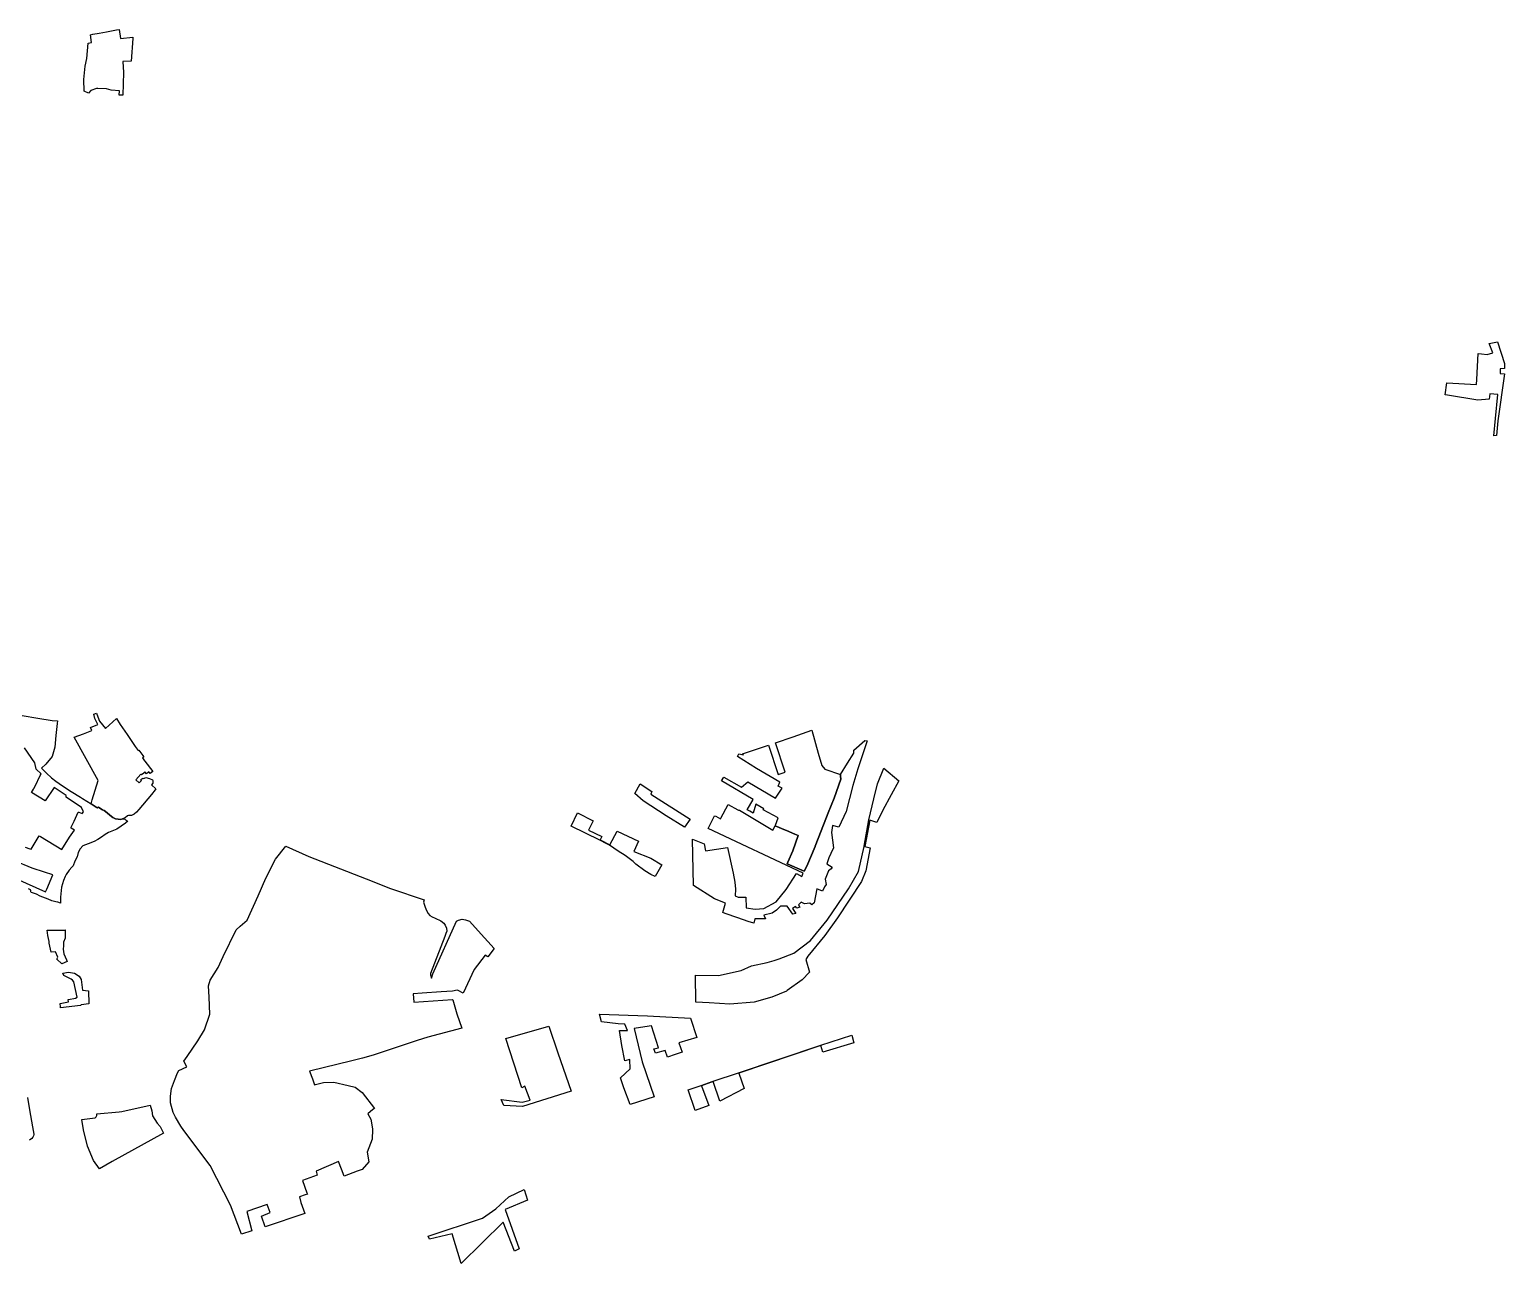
# Model space of a CAD drawing. Header units: inches. Extents: x 280195 to 293923, y 9098893 to 9120289.
# Drawn here: x 289799 to 293923, y 9106462 to 9109913 of the extents above; entities that cross this region are included whole.
import ezdxf

# ---------------------------------------------------------------- set-up
doc = ezdxf.new("R2010")
doc.units = ezdxf.units.IN
doc.header["$MEASUREMENT"] = 0
doc.layers.add('CIS', color=7, linetype='Continuous')

msp = doc.modelspace()

# ---------------------------------------------------------------- linework, layer by layer
at = {"layer": 'CIS'}
for points in [[(290049.911, 9109912.814), (290053.5821, 9109887.7193), (290088.2475, 9109891.4345), (290087.9796, 9109887.6494), (290083.4775, 9109824.037), (290060.0618, 9109823.7724), (290061.9139, 9109792.9483), (290060.2387, 9109729.1621), (290050.2092, 9109729.5885), (290050.6655, 9109741.0887), (290027.2687, 9109743.5131), (290014.9598, 9109746.6153), (289990.3891, 9109747.4398), (289986.4413, 9109747.5723), (289971.0787, 9109742.1205), (289964.5923, 9109735.0157), (289952.0402, 9109740.7235), (289951.3672, 9109772.68), (289955.1545, 9109810.4657), (289959.5693, 9109831.4176), (289963.1412, 9109874.8094), (289972.534, 9109876.3969), (289969.699, 9109898.0136), (289976.8473, 9109899.4974), (289994.1998, 9109902.5069), (290014.1982, 9109905.9753), (290042.9169, 9109911.52), (290049.911, 9109912.814)], [(293904.8504, 9108818.53), (293900.3631, 9108777.2576), (293893.087, 9108776.2654), (293897.7173, 9108825.5441), (293904.3319, 9108892.6823), (293881.8422, 9108894.3358), (293880.1886, 9108879.1223), (293848.7692, 9108876.4765), (293763.4409, 9108890.3672), (293757.4662, 9108891.2224), (293762.3068, 9108924.813), (293845.2647, 9108920.491), (293845.6109, 9108934.1661), (293849.9795, 9109006.6253), (293858.9344, 9109005.8287), (293874.2622, 9109004.0039), (293890.8193, 9109008.7119), (293880.444, 9109034.9276), (293903.1571, 9109039.9337), (293922.8421, 9108978.5504), (293923.1785, 9108964.6484), (293911.1682, 9108964.3778), (293911.0181, 9108951.3226), (293923.1249, 9108949.7746), (293904.8504, 9108818.53)], [(289995.1947, 9107978.8587), (290011.4532, 9107958.6313), (290042.3567, 9107985.9363), (290053.0988, 9107969.4792), (290072.1489, 9107941.1686), (290094.6782, 9107908.441), (290102.8935, 9107896.507), (290104.8514, 9107897.9357), (290119.0861, 9107879.2561), (290115.4877, 9107875.9753), (290120.8852, 9107867.6144), (290121.3817, 9107866.9866), (290143.9367, 9107838.4626), (290136.6156, 9107832.7445), (290132.7527, 9107837.6128), (290126.6673, 9107831.8977), (290121.9047, 9107837.5598), (290118.7297, 9107834.1202), (290119.3118, 9107833.1148), (290112.9089, 9107828.6169), (290110.8981, 9107830.4161), (290096.5047, 9107814.9115), (290106.1885, 9107806.4448), (290112.2209, 9107813.324), (290110.5806, 9107815.7581), (290116.0839, 9107819.039), (290118.8356, 9107818.2452), (290124.921, 9107821.4201), (290134.446, 9107818.9861), (290143.0715, 9107814.9644), (290144.5002, 9107813.0066), (290144.024, 9107805.5981), (290140.2669, 9107800.8356), (290152.9796, 9107789.8859), (290150.942, 9107786.9693), (290140.0411, 9107774.1634), (290104.7985, 9107731.4067), (290098.4485, 9107724.5275), (290092.3102, 9107718.6008), (290084.6902, 9107715.0025), (290076.2235, 9107714.8966), (290072.9426, 9107714.1558), (290066.9101, 9107708.2291), (290059.5241, 9107705.5146), (290054.5276, 9107703.6783), (290039.8167, 9107705.6891), (290032.1811, 9107709.2366), (290028.2511, 9107712.0726), (290011.4757, 9107726.3733), (290007.7599, 9107728.6333), (290003.3813, 9107731.2964), (289992.9016, 9107737.7558), (289992.7417, 9107737.8196), (289992.2653, 9107737.9473), (289991.774, 9107737.9902), (289991.2827, 9107737.9472), (289990.8063, 9107737.8197), (289990.3593, 9107737.6112), (289989.9655, 9107737.3367), (289989.6662, 9107737.1282), (289989.3266, 9107736.9698), (289988.9647, 9107736.8729), (289988.5915, 9107736.8402), (289988.2183, 9107736.8729), (289987.8563, 9107736.9697), (289987.5167, 9107737.1282), (289987.4488, 9107737.1691), (289985.5418, 9107738.3661), (289985.4244, 9107738.4397), (289983.1441, 9107739.8708), (289977.2986, 9107743.5394), (289971.3747, 9107747.4182), (289974.8958, 9107758.4893), (289991.6625, 9107812.7213), (289924.5111, 9107934.1652), (289950.489, 9107943.7227), (289973.8957, 9107952.3342), (289970.1915, 9107960.9332), (289990.366, 9107969.0691), (289982.1639, 9107986.5317), (289978.7658, 9107998.2436), (289986.8618, 9108001.0186), (289990.1014, 9107990.6988), (289995.1947, 9107978.8587)], [(292022.6572, 9107844.4266), (292066.5236, 9107829.3475), (292067.1125, 9107824.636), (292068.1111, 9107816.6475), (292049.4579, 9107763.863), (292032.2374, 9107722.6567), (292027.233, 9107710.6816), (291995.8729, 9107629.5374), (291995.4827, 9107628.5283), (291972.464, 9107572.9657), (291965.3931, 9107559.3895), (291917.9597, 9107580.1095), (291919.9356, 9107584.8933), (291933.041, 9107616.6222), (291948.8256, 9107658.825), (291938.8619, 9107662.6596), (291915.8431, 9107672.7137), (291912.8922, 9107673.9478), (291884.3646, 9107686.191), (291885.2796, 9107688.384), (291892.7413, 9107708.4742), (291850.9274, 9107731.3369), (291852.0167, 9107734.0266), (291830.2369, 9107747.033), (291822.3873, 9107721.9653), (291813.6565, 9107726.7871), (291805.8411, 9107731.1033), (291822.7813, 9107759.632), (291733.7708, 9107812.1227), (291740.6476, 9107822.5772), (291790.0417, 9107794.2226), (291807.5994, 9107809.3061), (291885.0884, 9107763.7104), (291904.0035, 9107791.5916), (291892.3292, 9107797.5385), (291897.4732, 9107808.3008), (291832.1372, 9107846.5306), (291778.4681, 9107880.3926), (291782.8406, 9107887.8351), (291795.5563, 9107885.05), (291792.4565, 9107887.0727), (291865.0665, 9107911.817), (291892.3493, 9107829.6069), (291911.6276, 9107835.8135), (291884.5903, 9107918.4703), (291934.538, 9107935.4915), (291986.4667, 9107953.523), (292004.0528, 9107889.7442), (292014.148, 9107854.7231), (292022.6572, 9107844.4266)], [(292082.3986, 9107726.5565), (292062.5548, 9107682.9003), (292044.6954, 9107687.2658), (292041.5204, 9107667.4223), (292047.0767, 9107624.5596), (292040.0385, 9107609.1634), (292034.3767, 9107596.7783), (292028.8204, 9107579.7126), (292043.1079, 9107570.9813), (292040.7267, 9107566.2188), (292032.7892, 9107560.6626), (292024.0579, 9107536.8499), (292026.836, 9107522.5625), (292021.6766, 9107515.4187), (292016.1204, 9107503.5125), (292000.2453, 9107509.8625), (291993.4985, 9107470.9686), (291986.3547, 9107465.0156), (291980.7984, 9107470.1749), (291966.114, 9107467.7936), (291956.9859, 9107472.953), (291949.0485, 9107465.4124), (291953.0171, 9107459.0624), (291945.0796, 9107455.8874), (291941.1109, 9107460.253), (291932.3796, 9107455.0936), (291941.5077, 9107440.8062), (291933.1733, 9107438.8217), (291917.2983, 9107461.8405), (291898.6451, 9107461.4436), (291887.5326, 9107449.9342), (291875.6263, 9107442.3936), (291852.6076, 9107436.8374), (291856.9732, 9107426.5185), (291826.8106, 9107426.5184), (291824.4294, 9107414.2154), (291808.5543, 9107418.581), (291779.9793, 9107428.5029), (291744.2605, 9107441.203), (291737.9277, 9107443.5068), (291745.2341, 9107469.5067), (291714.3549, 9107481.8656), (291655.7571, 9107519.3874), (291653.376, 9107648.7689), (291685.5228, 9107635.6721), (291689.4915, 9107616.2252), (291751.0073, 9107625.7502), (291766.4858, 9107553.4996), (291771.1921, 9107528.5176), (291773.2508, 9107508.7872), (291772.6803, 9107490.3607), (291780.5084, 9107486.7644), (291801.9398, 9107486.4997), (291803.3731, 9107456.441), (291827.869, 9107453.4267), (291852.7398, 9107454.7497), (291886.6066, 9107473.7997), (291914.6525, 9107507.931), (291943.7567, 9107552.9103), (291958.838, 9107544.4436), (291962.5421, 9107553.9157), (291697.1133, 9107678.8553), (291714.9046, 9107714.2271), (291717.9667, 9107712.7535), (291731.563, 9107706.2108), (291732.3959, 9107708.0376), (291752.5043, 9107746.1376), (291780.1116, 9107730.6576), (291781.7836, 9107729.9361), (291784.4146, 9107729.9919), (291877.8201, 9107674.2514), (291884.3646, 9107686.191), (291912.8922, 9107673.9478), (291915.8431, 9107672.7137), (291938.8619, 9107662.6596), (291948.8256, 9107658.825), (291933.041, 9107616.6222), (291919.9356, 9107584.8933), (291917.9597, 9107580.1095), (291965.3931, 9107559.3895), (291972.464, 9107572.9657), (291995.4827, 9107628.5283), (291995.8729, 9107629.5374), (292027.233, 9107710.6816), (292032.2374, 9107722.6567), (292049.4579, 9107763.863), (292068.1111, 9107816.6475), (292067.1125, 9107824.636), (292066.5236, 9107829.3475), (292086.7643, 9107861.4944), (292104.2268, 9107889.6726), (292104.2267, 9107897.6101), (292134.3894, 9107924.5977), (292141.1363, 9107923.407), (292114.9425, 9107846.0163), (292101.4487, 9107798.788), (292082.3986, 9107726.5565)], [(292185.5158, 9107730.3755), (292168.4823, 9107695.2915), (292148.463, 9107702.0513), (292135.1143, 9107628.5279), (292149.5744, 9107624.8202), (292137.6261, 9107560.7772), (292125.1907, 9107530.3502), (292058.5155, 9107429.279), (292022.5321, 9107379.8019), (291975.4363, 9107321.5934), (291970.1445, 9107312.8621), (291979.934, 9107277.1433), (291959.5612, 9107255.1829), (291918.0978, 9107225.3046), (291915.6815, 9107224.3034), (291874.6297, 9107207.2932), (291825.6817, 9107192.7411), (291757.4191, 9107187.9786), (291699.1447, 9107190.8923), (291662.1689, 9107192.7411), (291661.6397, 9107268.9412), (291725.9336, 9107267.6183), (291788.64, 9107281.3767), (291818.2734, 9107294.6059), (291861.6651, 9107303.8663), (291880.8939, 9107310.074), (291895.2673, 9107314.7142), (291936.0132, 9107330.3247), (291982.58, 9107365.2497), (292029.6759, 9107422.3999), (292088.9427, 9107509.9771), (292117.2532, 9107558.396), (292132.599, 9107628.5107), (292132.6979, 9107629.1475), (292145.9378, 9107702.9039), (292160.3803, 9107761.861), (292169.9054, 9107803.6652), (292187.6325, 9107847.057), (292229.7013, 9107811.8672), (292208.0054, 9107772.7089), (292185.5158, 9107730.3755)], [(291646.5717, 9107704.906), (291631.0274, 9107682.4163), (291579.1028, 9107714.1664), (291514.6105, 9107755.8384), (291491.4594, 9107777.0051), (291506.673, 9107803.4635), (291539.4152, 9107782.2968), (291536.4387, 9107774.3592), (291646.5717, 9107704.906)], [(291394.8614, 9107646.8127), (291421.4062, 9107633.3186), (291442.0293, 9107671.4431), (291502.1006, 9107642.9014), (291488.7616, 9107614.6732), (291536.2875, 9107596.0791), (291567.1965, 9107577.2443), (291548.5928, 9107544.5492), (291536.3704, 9107549.8881), (291519.535, 9107560.0748), (291494.7896, 9107579.042), (291486.8855, 9107586.5065), (291464.7753, 9107602.8538), (291444.9124, 9107615.3952), (291420.817, 9107632.2294), (291412.052, 9107636.5595), (291393.5633, 9107645.7053), (291313.8575, 9107685.3929), (291331.7169, 9107722.1039), (291375.0425, 9107700.2758), (291362.4748, 9107674.1481), (291399.2184, 9107656.5892), (291396.7889, 9107651.1379), (291395.6962, 9107648.6861), (291394.8614, 9107646.8127)], [(290920.7259, 9107269.6344), (290923.1003, 9107260.643), (290927.193, 9107272.7112), (290993.3226, 9107419.3964), (290998.7854, 9107422.4044), (291008.8449, 9107425.2938), (291018.4527, 9107423.7592), (291029.4887, 9107419.7046), (291054.167, 9107392.6572), (291098.14, 9107343.1995), (291080.9512, 9107319.7198), (291073.7425, 9107324.9979), (291042.2922, 9107284.5873), (291012.1563, 9107218.2057), (290998.0369, 9107225.5528), (290994.816, 9107226.7976), (290982.4159, 9107224.3514), (290950.4869, 9107222.1764), (290897.3598, 9107218.5574), (290872.3866, 9107216.8562), (290873.7273, 9107192.7482), (290982.3942, 9107200.6092), (290982.7506, 9107199.4225), (290994.4844, 9107160.3511), (291008.0266, 9107120.8947), (290913.1072, 9107095.4285), (290883.0107, 9107085.8373), (290760.5084, 9107045.3824), (290730.7427, 9107036.3865), (290700.8381, 9107029.1354), (290582.6015, 9107000.4655), (290590.4116, 9106978.364), (290595.7399, 9106961.8405), (290598.8938, 9106962.6763), (290621.5653, 9106968.684), (290650.1403, 9106969.4777), (290690.2248, 9106959.9527), (290710.0686, 9106955.5871), (290729.5155, 9106940.109), (290763.6468, 9106896.0557), (290759.5763, 9106893.0701), (290745.6857, 9106880.7669), (290753.2263, 9106865.6856), (290758.7826, 9106839.095), (290758.7129, 9106837.4219), (290757.592, 9106810.5199), (290743.3044, 9106774.0073), (290747.6395, 9106746.9627), (290729.6479, 9106725.5314), (290715.8894, 9106720.5044), (290678.8477, 9106707.0105), (290671.2847, 9106726.1176), (290663.1355, 9106747.4167), (290600.826, 9106720.4291), (290603.5036, 9106709.6658), (290562.7577, 9106694.32), (290574.9456, 9106660.4173), (290576.2685, 9106655.9195), (290570.1831, 9106654.0673), (290554.0876, 9106648.3788), (290558.2768, 9106633.4298), (290569.253, 9106601.8732), (290458.2641, 9106564.7703), (290447.9454, 9106594.9328), (290471.758, 9106605.2516), (290463.8204, 9106627.4766), (290406.9735, 9106607.7029), (290420.508, 9106553.9973), (290391.8365, 9106544.0363), (290361.4094, 9106625.3959), (290304.5238, 9106736.5211), (290231.1018, 9106834.4171), (290222.6266, 9106846.8689), (290207.7248, 9106871.1872), (290201.1026, 9106884.9744), (290193.7663, 9106911.2601), (290193.3478, 9106930.6692), (290196.202, 9106951.4096), (290204.6209, 9106974.1498), (290213.3256, 9106995.1644), (290217.2763, 9107002.503), (290239.1669, 9107012.5959), (290231.2026, 9107027.861), (290240.23, 9107041.2115), (290270.3925, 9107085.1324), (290288.9134, 9107115.8241), (290303.7301, 9107159.2159), (290301.6134, 9107207.3701), (290299.4968, 9107238.591), (290304.2593, 9107254.9952), (290327.0135, 9107290.4495), (290340.6372, 9107320.5788), (290377.1498, 9107395.4561), (290388.7915, 9107405.2457), (290407.9513, 9107422.8157), (290438.4843, 9107490.1259), (290459.9155, 9107540.1322), (290486.9031, 9107592.5198), (290516.2719, 9107629.0324), (290580.1955, 9107600.0869), (290741.0624, 9107538.1743), (290808.7958, 9107511.1867), (290902.4585, 9107478.9075), (290900.7947, 9107472.6994), (290904.6667, 9107461.7014), (290908.0947, 9107450.9442), (290914.0618, 9107441.0778), (290918.541, 9107435.6198), (290925.5577, 9107431.4159), (290933.9698, 9107427.7185), (290949.1343, 9107420.2681), (290957.368, 9107413.7698), (290961.2085, 9107408.3518), (290965.034, 9107399.643), (290965.971, 9107392.0799), (290963.4354, 9107385.3657), (290960.2264, 9107376.8691), (290920.5389, 9107273.6813), (290920.7259, 9107269.6344)], [(289899.5487, 9107394.6062), (289899.5046, 9107394.0407), (289898.8126, 9107385.1675), (289898.8138, 9107385.1415), (289898.8126, 9107385.1261), (289899.4236, 9107371.8387), (289894.5597, 9107360.4896), (289894.0192, 9107350.7585), (289893.4785, 9107341.0273), (289893.4802, 9107341.0174), (289893.4785, 9107340.9859), (289895.641, 9107328.5516), (289902.669, 9107311.2518), (289904.6145, 9107307.2527), (289890.0776, 9107300.0033), (289876.1076, 9107313.7617), (289878.6476, 9107319.265), (289871.6626, 9107333.6584), (289860.2326, 9107333.0234), (289854.5175, 9107358.0001), (289854.0942, 9107362.445), (289850.4959, 9107379.5901), (289848.5773, 9107394.7353), (289867.1062, 9107394.8382), (289880.8997, 9107394.3806), (289899.5487, 9107394.6062)], [(289938.2991, 9107265.937), (289943.8554, 9107256.412), (289947.4255, 9107226.7231), (289964.4929, 9107224.9265), (289965.2867, 9107188.4669), (289943.8554, 9107185.6887), (289942.4002, 9107183.7044), (289886.0438, 9107176.9575), (289885.9273, 9107180.4476), (289884.7209, 9107189.2606), (289908.1366, 9107194.0231), (289907.0782, 9107200.5053), (289908.8531, 9107200.6515), (289927.6386, 9107204.2234), (289932.9303, 9107207.3984), (289922.8761, 9107249.5995), (289919.9657, 9107254.6266), (289915.8646, 9107257.537), (289895.4917, 9107267.8558), (289892.7907, 9107274.4037), (289908.1365, 9107277.0496), (289925.07, 9107274.4037), (289938.2991, 9107265.937)], [(291276.7987, 9107051.2442), (291313.6149, 9106944.2275), (291177.6188, 9106901.3648), (291125.2312, 9106904.5398), (291117.8229, 9106920.944), (291176.5605, 9106913.5357), (291199.3147, 9106918.8273), (291183.8397, 9106957.9346), (291175.5022, 9106953.7524), (291131.0521, 9107091.336), (291251.1732, 9107125.7319), (291276.7987, 9107051.2442)], [(291647.4462, 9107148.1402), (291665.1336, 9107094.1783), (291614.8627, 9107079.2955), (291624.1231, 9107053.4985), (291604.7671, 9107046.8449), (291583.0496, 9107039.5044), (291576.1672, 9107058.2875), (291549.8148, 9107050.8263), (291545.211, 9107062.2563), (291558.2285, 9107065.4313), (291538.2127, 9107127.0953), (291532.0876, 9107125.9151), (291490.0188, 9107119.8298), (291512.2439, 9107026.4316), (291545.5814, 9106928.271), (291479.1709, 9106906.8397), (291460.65, 9106953.9357), (291451.3896, 9106981.1878), (291478.6417, 9107006.5878), (291477.3188, 9107033.0462), (291464.0896, 9107029.342), (291455.3583, 9107072.2046), (291448.435, 9107113.7442), (291471.4979, 9107113.7443), (291463.8249, 9107131.4714), (291445.3041, 9107132.5297), (291398.2082, 9107137.8214), (291392.9165, 9107160.0464), (291527.5897, 9107154.7548), (291647.4462, 9107148.1402)], [(292104.4355, 9107079.8644), (292017.652, 9107053.1942), (292011.9797, 9107071.8321), (291782.2409, 9106994.7438), (291796.9873, 9106951.3957), (291729.573, 9106916.4573), (291710.6273, 9106971.2124), (291677.6913, 9106959.2165), (291698.458, 9106904.3923), (291660.1462, 9106889.7873), (291640.4612, 9106947.9957), (291677.2913, 9106960.2724), (291710.3113, 9106972.1258), (291781.8408, 9106995.92), (292011.7253, 9107072.6677), (292098.2971, 9107100.8194), (292104.4355, 9107079.8644)], [(290030.7015, 9106747.4381), (289994.6659, 9106727.4922), (289978.5903, 9106750.4135), (289961.3678, 9106790.0561), (289950.5721, 9106836.425), (289945.9414, 9106864.6727), (289982.7976, 9106870.1489), (289983.9489, 9106870.997), (289985.3444, 9106872.3925), (289986.4764, 9106874.0092), (289987.3104, 9106875.7978), (289987.8212, 9106877.704), (289987.9932, 9106879.6702), (289987.9076, 9106880.649), (290049.8978, 9106886.2425), (290057.5607, 9106887.8804), (290136.549, 9106904.7634), (290141.5099, 9106888.8884), (290143.4943, 9106875.3285), (290149.7782, 9106865.4066), (290156.062, 9106854.8232), (290164.661, 9106845.232), (290169.9527, 9106834.318), (290173.9215, 9106826.7112), (290030.7015, 9106747.4381)], [(290914.1815, 9106539.1495), (291065.5235, 9106588.8912), (291103.0944, 9106614.8205), (291139.424, 9106648.6547), (291181.9404, 9106669.3247), (291191.9946, 9106639.6913), (291129.5528, 9106613.233), (291168.7112, 9106503.6952), (291155.482, 9106496.8161), (291123.7319, 9106577.7787), (291006.2567, 9106462.4202), (290981.3858, 9106545.4995), (290917.3565, 9106530.1536), (290914.1815, 9106539.1495)]]:
    msp.add_lwpolyline(points, close=True, dxfattribs=at)
for points in [[(289778.8407, 9107994.8611), (289822.4441, 9107987.6016), (289862.636, 9107980.9098), (289877.3475, 9107980.0142), (289876.4308, 9107972.44), (289876.4308, 9107972.44), (289873.2558, 9107939.1024), (289870.0808, 9107906.5586), (289862.9371, 9107879.9679), (289845.4745, 9107858.5366), (289833.1151, 9107847.4047), (289835.5548, 9107844.3063), (289840.7343, 9107839.7133), (289841.3635, 9107839.1553), (289846.8161, 9107833.5392), (289861.3286, 9107820.2115), (289873.4399, 9107811.2809), (289892.0629, 9107798.2046), (289916.1771, 9107782.4004), (289942.0143, 9107766.6418), (289947.7148, 9107762.9094), (289971.3747, 9107747.4182), (289977.2986, 9107743.5394), (289983.1441, 9107739.8708), (289985.4244, 9107738.4397), (289985.5418, 9107738.3661), (289987.4488, 9107737.1691), (289987.5167, 9107737.1282), (289987.8563, 9107736.9697), (289988.2183, 9107736.8729), (289988.5915, 9107736.8402), (289988.9647, 9107736.8729), (289989.3266, 9107736.9698), (289989.6662, 9107737.1282), (289989.9655, 9107737.3367), (289990.3593, 9107737.6112), (289990.8063, 9107737.8197), (289991.2827, 9107737.9472), (289991.774, 9107737.9902), (289992.2653, 9107737.9473), (289992.7417, 9107737.8196), (289992.9016, 9107737.7558), (290003.3813, 9107731.2964), (290007.7599, 9107728.6333), (290011.4757, 9107726.3733), (290028.2511, 9107712.0726), (290032.1811, 9107709.2366), (290039.8167, 9107705.6891), (290054.5276, 9107703.6783), (290059.5241, 9107705.5146), (290065.7357, 9107704.7648), (290068.1948, 9107703.0882), (290069.4763, 9107702.2145), (290070.7584, 9107701.3403), (290073.7588, 9107699.2946), (290074.013, 9107699.0659), (290067.5582, 9107693.5118), (290043.2303, 9107677.2931), (290019.9836, 9107667.562), (290015.7037, 9107664.7087), (290008.4377, 9107659.8647), (290003.6811, 9107656.6936), (289990.7901, 9107648.0996), (289980.5183, 9107642.1528), (289963.2129, 9107635.6788), (289948.6218, 9107630.2592), (289941.0531, 9107621.6094), (289935.6469, 9107611.3375), (289932.4031, 9107599.4438), (289926.4345, 9107587.4548), (289921.0501, 9107574.0347), (289917.6398, 9107570.2834), (289910.2376, 9107562.141), (289901.5878, 9107549.7068), (289899.4495, 9107544.6079), (289894.5597, 9107532.9475), (289889.1535, 9107515.1071), (289885.9098, 9107486.4542), (289885.9103, 9107486.4128), (289886.2577, 9107470.7781), (289886.2666, 9107470.3814), (289878.8818, 9107472.7785), (289873.312, 9107473.6198), (289861.746, 9107476.3342), (289851.1446, 9107480.8684), (289844.4487, 9107483.6897), (289829.3858, 9107489.2907), (289819.0591, 9107495.2669), (289807.6919, 9107498.9041), (289804.1638, 9107499.8531), (289802.988, 9107501.7966), (289802.6261, 9107505.8642), (289802.6292, 9107505.9468), (289802.6123, 9107506.1399), (289802.5621, 9107506.327), (289802.4802, 9107506.5027), (289802.3691, 9107506.6614), (289802.2321, 9107506.7984), (289802.0833, 9107506.9037), (289796.4343, 9107510.2442)], [(289787.1168, 9107626.2345), (289800.4293, 9107622.3102), (289803.978, 9107620.8551), (289804.2565, 9107620.7408), (289806.713, 9107625.306), (289826.2922, 9107657.8498), (289830.5254, 9107656.7914), (289889.7923, 9107620.2789), (289911.4882, 9107654.1456), (289924.7174, 9107673.7248), (289915.7216, 9107679.8102), (289916.2507, 9107682.1914), (289918.8966, 9107688.0123), (289923.8945, 9107699.2372), (289923.9669, 9107699.3997), (289935.0362, 9107724.2603), (289936.8883, 9107723.9957), (289946.9424, 9107721.0853), (289950.6466, 9107725.5833), (289945.0904, 9107737.4895), (289901.6986, 9107766.3292), (289902.0541, 9107771.2169), (289867.9736, 9107793.5598), (289843.4902, 9107756.0104), (289805.3901, 9107779.8229), (289810.2407, 9107789.0703), (289810.6273, 9107789.341), (289811.3262, 9107790.04), (289811.8932, 9107790.8497), (289812.0216, 9107791.0847), (289817.3157, 9107801.3444), (289820.8788, 9107808.4245), (289824.0381, 9107815.8898), (289828.3271, 9107824.149), (289829.5361, 9107826.4772), (289832.1983, 9107831.3883), (289832.4143, 9107831.7332), (289817.5609, 9107844.646), (289813.8568, 9107862.1085), (289785.5463, 9107904.7066)], [(289736.3337, 9107550.4287), (289844.5485, 9107501.4807), (289847.4589, 9107508.8891), (289864.4504, 9107549.5849), (289840.9476, 9107556.2471), (289806.7769, 9107568.0727), (289757.2712, 9107588.7256)], [(289794.0017, 9106926.7783), (289799.7121, 9106892.0358), (289808.1227, 9106844.8964), (289811.8248, 9106824.1475), (289811.6887, 9106823.3689), (289810.4702, 9106819.2191), (289808.4884, 9106815.375), (289805.8149, 9106811.9754), (289802.5463, 9106809.1431), (289798.8009, 9106806.9807)]]:
    msp.add_lwpolyline(points, dxfattribs=at)

doc.saveas('drawing.dxf')
